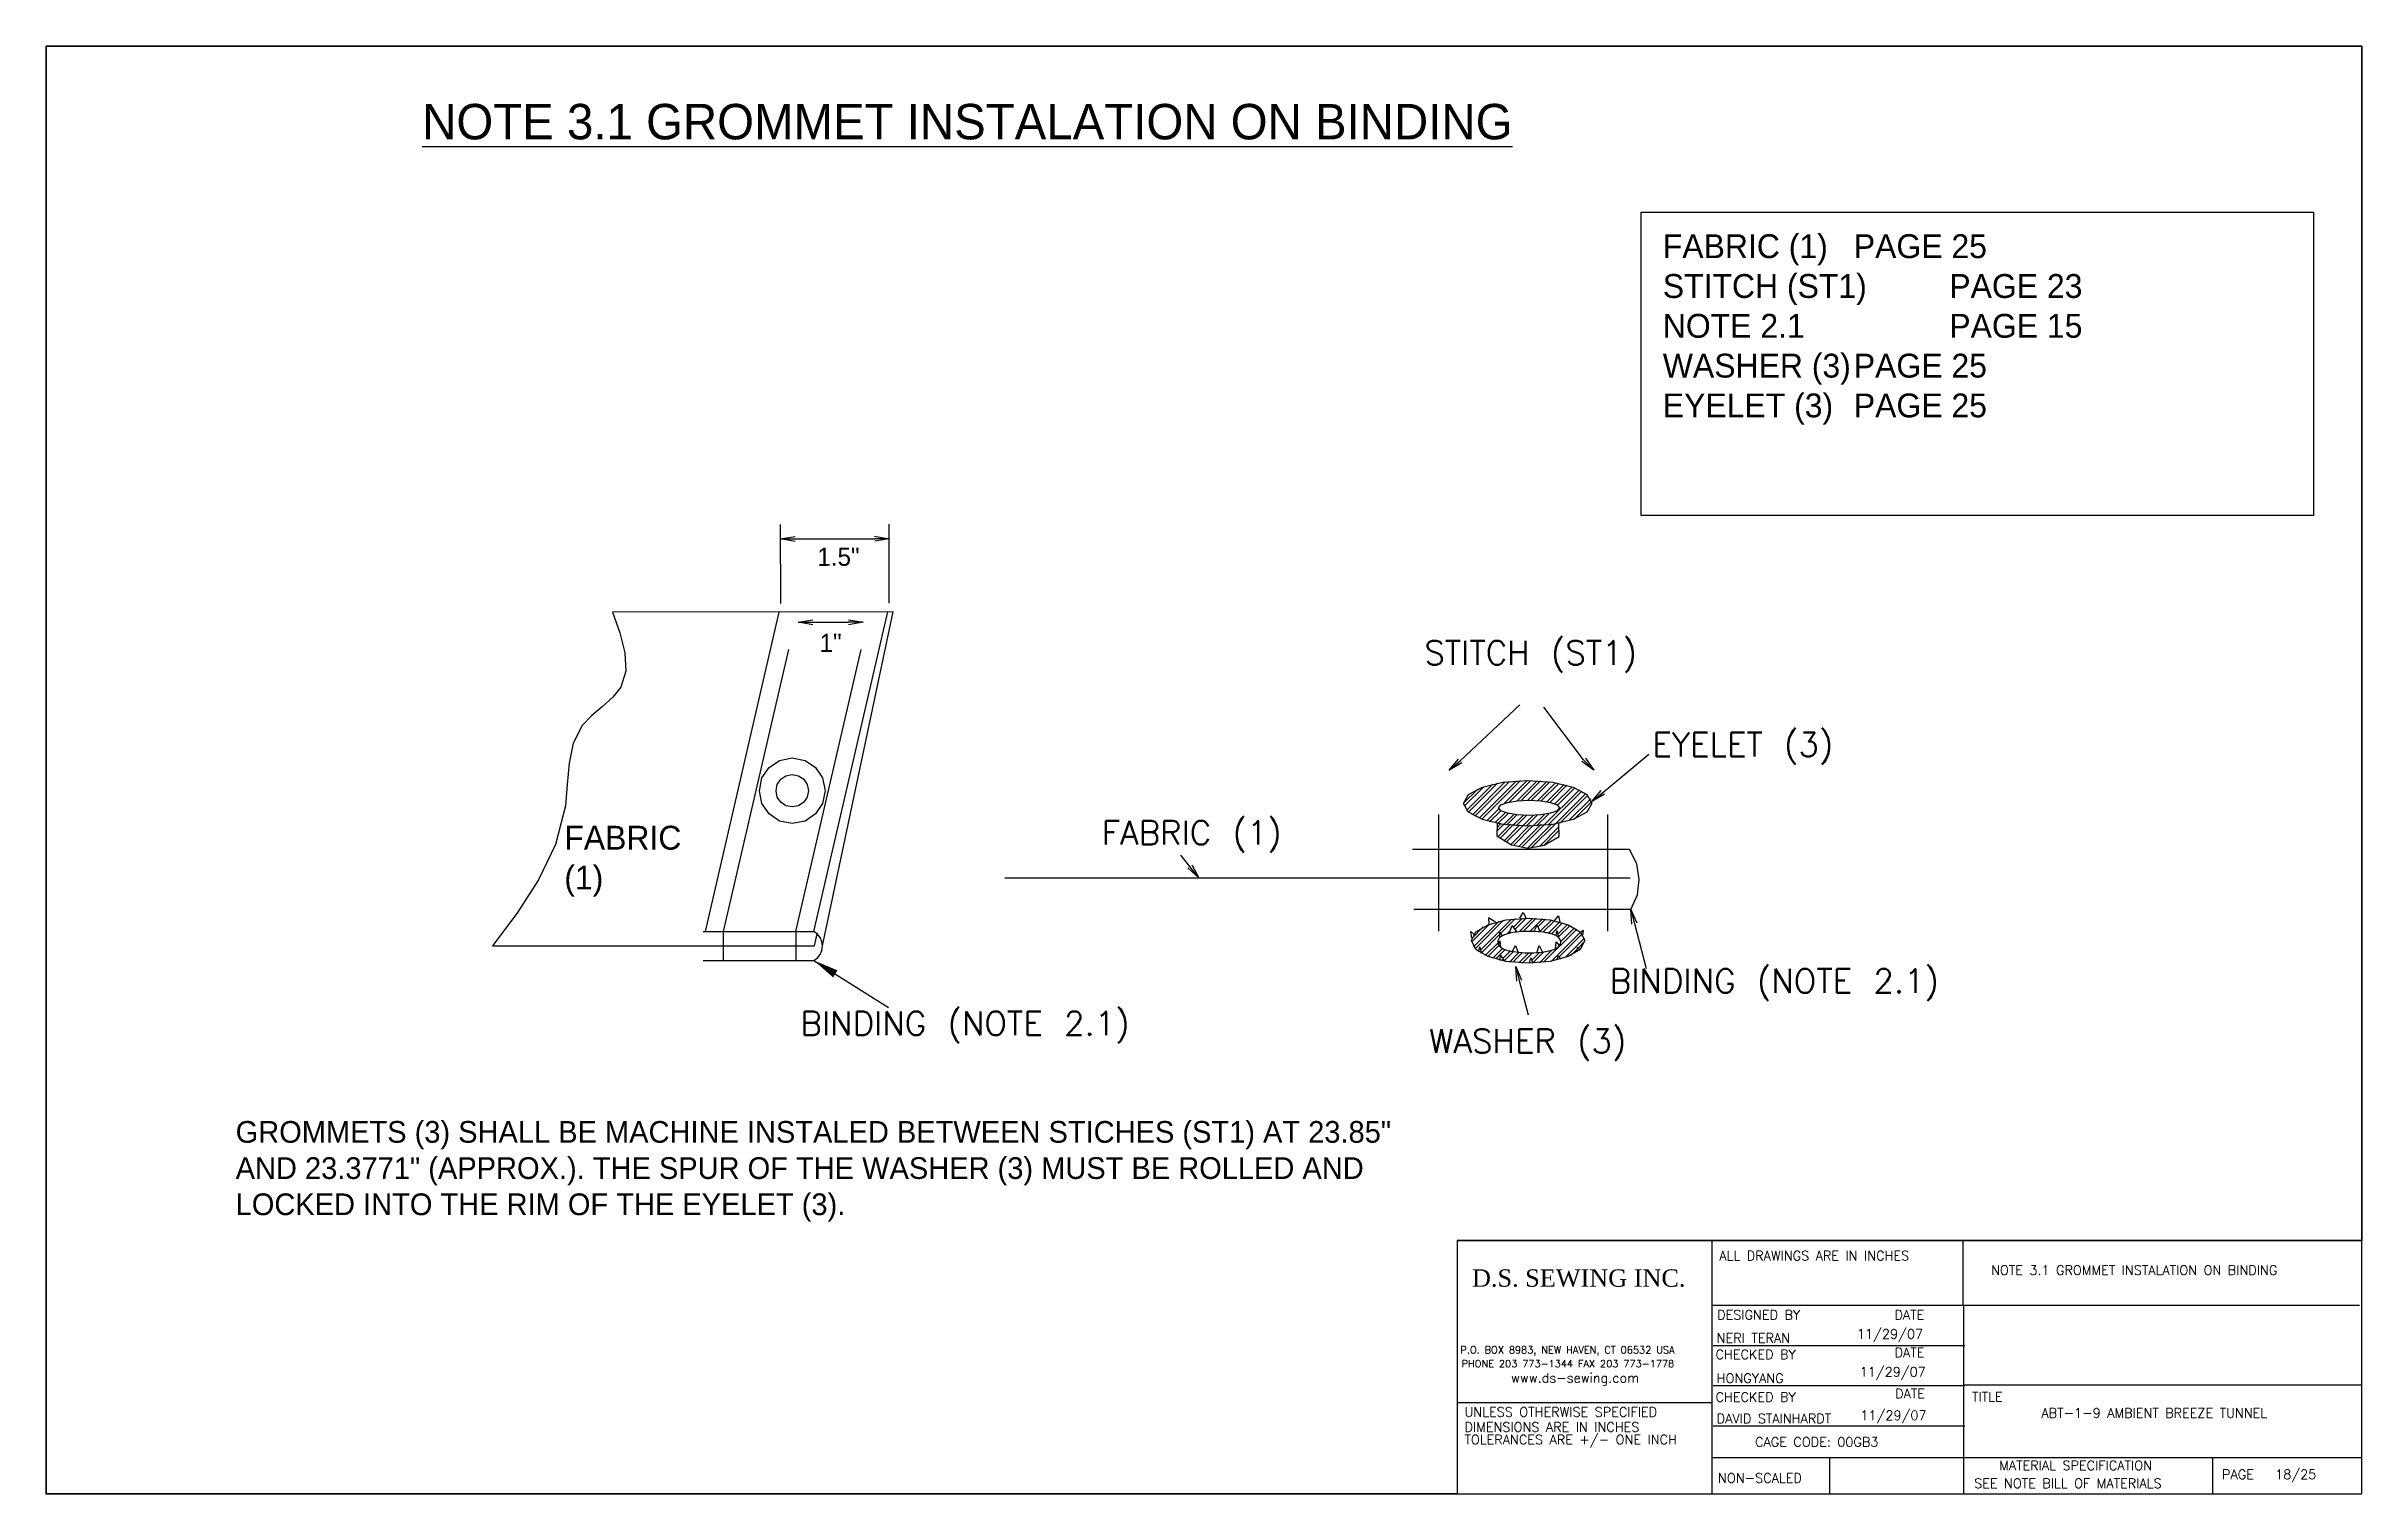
# Paper-space layout 'P18' of a CAD drawing. Header units: inches. Extents: x -62 to 16, y -1703 to 10.
# Drawn here: x 0 to 16, y 0 to 10 of the extents above.
# The model-space entities are those that its viewports show. They can reach past a viewport. Long polylines and large blocks are cut down to what shows.
import ezdxf

# ---------------------------------------------------------------- set-up
doc = ezdxf.new("R2010")
doc.units = ezdxf.units.IN
doc.header["$MEASUREMENT"] = 0
doc.linetypes.add('HIDDEN', pattern=[0.375, 0.25, -0.125])
for name, color, linetype in [('DIMENSION', 7, 'Continuous'), ('GROMMET', 7, 'Continuous'), ('Object', 7, 'Continuous'), ('PEN2', 95, 'Continuous'), ('STECH', 7, 'HIDDEN'), ('TEXT', 7, 'Continuous'), ('Title Block', 7, 'Continuous'), ('Viewport', 7, 'Continuous')]:
    doc.layers.add(name, color=color, linetype=linetype)
doc.styles.add('Roman', font='romans')
doc.styles.add('style1', font='txt.shx')
doc.dimstyles.get("Standard").update_dxf_attribs({"dimtxt": 2.5, "dimasz": 3.5, "dimexe": 0.18, "dimexo": 0.0625, "dimgap": 0.09, "dimtad": 0, "dimtih": 1, "dimtoh": 1, "dimdec": 4, "dimzin": 0, "dimdsep": 46, "dimlunit": 3, "dimtxsty": 'Standard', "dimcen": 0.09, "dimadec": 0, "dimazin": 0, "dimtfac": 1, "dimtdec": 4, "dimtofl": 0, "dimtmove": 0, "dimatfit": 3, "dimfxl": 0, "dimtolj": 1, "dimtzin": 0, "dimarcsym": 0})
pattern_1 = [(45, (6390.4899, 12255.749), (-0.7071068, 0.7071068), []), (45, (6390.4899, 12256.249), (-0.7071068, 0.7071068), [])]

# ---------------------------------------------------------------- blocks, each defined once
blk = doc.blocks.new('_OPEN')
at = {"color": 0, "linetype": 'ByBlock'}
for p, q in [((-1, 0.17), (0, 0)), ((0, 0), (-1, -0.17)), ((0, 0), (-1, 0))]:
    blk.add_line(p, q, dxfattribs=at)

msp = doc.modelspace()

# ---------------------------------------------------------------- hatches: boundary and pattern name
at = {"layer": 'GROMMET'}
h = msp.add_hatch(dxfattribs=at)
h.set_pattern_fill('STEEL', color=256, scale=8, style=0)
h.set_pattern_definition(pattern_1)
edge = h.paths.add_edge_path()
edge.add_ellipse((6796.18805, 12224.5574), major_axis=(-8.86882, 0), ratio=0.355798705, start_angle=0, end_angle=360)
edge = h.paths.add_edge_path(flags=16)
edge.add_ellipse((6796.37227, 12223.92629), major_axis=(-4.21072, 0), ratio=0.249999644, start_angle=0, end_angle=360)
h = msp.add_hatch(dxfattribs=at)
h.set_pattern_fill('STEEL', color=256, scale=8, style=0)
h.set_pattern_definition([(45, (5229.7472, 13598.6833), (-0.7071068, 0.7071068), []), (45, (5229.7472, 13599.1833), (-0.7071068, 0.7071068), [])])
edge = h.paths.add_edge_path()
edge.add_line((6800.51492, 12219.98988), (6800.47866, 12221.79573))
edge.add_ellipse((6796.18805, 12224.5574), major_axis=(-8.86882, 0), ratio=0.355798705, start_angle=61.4794258, end_angle=118.9329665, ccw=False)
edge.add_line((6791.95342, 12221.78482), (6791.92036, 12220.07245))
edge.add_arc((6796.26491, 12224.95094), 6.53259, 228.3132744, 310.5857914)
h = msp.add_hatch(dxfattribs=at)
h.set_pattern_fill('STEEL', color=256, scale=8, style=0)
h.set_pattern_definition(pattern_1)
edge = h.paths.add_edge_path()
edge.add_ellipse((6796.23252, 12205.58985), major_axis=(-7.82543, 0), ratio=0.397983383, start_angle=155.9807795, end_angle=194.0361486)
edge.add_ellipse((6796.23252, 12205.58985), major_axis=(-7.82543, 0), ratio=0.397983383, start_angle=194.0361486, end_angle=201.5900817)
edge.add_ellipse((6796.23252, 12205.58985), major_axis=(-7.82543, 0), ratio=0.397983383, start_angle=201.5900817, end_angle=235.667824)
edge.add_ellipse((6796.23252, 12205.58985), major_axis=(-7.82543, 0), ratio=0.397983383, start_angle=235.667824, end_angle=242.0386502)
edge.add_ellipse((6796.23252, 12205.58985), major_axis=(-7.82543, 0), ratio=0.397983383, start_angle=242.0386502, end_angle=271.8151141)
edge.add_ellipse((6796.23252, 12205.58985), major_axis=(-7.82543, 0), ratio=0.397983383, start_angle=271.8151141, end_angle=278.1978163)
edge.add_ellipse((6796.23252, 12205.58985), major_axis=(-7.82543, 0), ratio=0.397983383, start_angle=278.1978163, end_angle=305.2218655)
edge.add_ellipse((6796.23252, 12205.58985), major_axis=(-7.82543, 0), ratio=0.397983383, start_angle=305.2218655, end_angle=313.6102676)
edge.add_ellipse((6796.23252, 12205.58985), major_axis=(-7.82543, 0), ratio=0.397983383, start_angle=313.6102676, end_angle=342.9954231)
edge.add_ellipse((6796.23252, 12205.58985), major_axis=(-7.82543, 0), ratio=0.397983383, start_angle=342.9954231, end_angle=353.5235101)
edge.add_ellipse((6796.23252, 12205.58985), major_axis=(-7.82543, 0), ratio=0.397983383, start_angle=353.5235101, end_angle=388.883649)
edge.add_line((6789.38056, 12204.0855), (6789.55085, 12204.71456))
edge.add_line((6789.55085, 12204.71456), (6789.77205, 12203.83241))
edge.add_ellipse((6796.23252, 12205.58985), major_axis=(-7.82543, 0), ratio=0.397983383, start_angle=34.3532895, end_angle=60.0810109)
edge.add_line((6792.3294, 12202.89051), (6792.44651, 12203.56023))
edge.add_line((6792.44651, 12203.56023), (6792.93819, 12202.76487))
edge.add_ellipse((6796.23252, 12205.58985), major_axis=(-7.82543, 0), ratio=0.397983383, start_angle=65.1036177, end_angle=91.569358)
edge.add_line((6796.44684, 12202.47662), (6796.59631, 12203.21052))
edge.add_line((6796.59631, 12203.21052), (6796.89677, 12202.4867))
edge.add_ellipse((6796.23252, 12205.58985), major_axis=(-7.82543, 0), ratio=0.397983383, start_angle=94.8693248, end_angle=120.9842757)
edge.add_line((6800.26108, 12202.91985), (6800.37883, 12203.46822))
edge.add_line((6800.37883, 12203.46822), (6800.73542, 12203.04271))
edge.add_ellipse((6796.23252, 12205.58985), major_axis=(-7.82543, 0), ratio=0.397983383, start_angle=125.1288923, end_angle=150.2550628)
edge.add_line((6803.0269, 12204.04467), (6803.07064, 12204.66893))
edge.add_line((6803.07064, 12204.66893), (6803.38034, 12204.32216))
edge = h.paths.add_edge_path(flags=16)
edge.add_spline(control_points=[(6800.50905, 12205.94272), (6800.52258, 12205.92567), (6800.53578, 12205.90794), (6800.59797, 12205.81835), (6800.64174, 12205.73544), (6800.70089, 12205.54743), (6800.71507, 12205.44241), (6800.70283, 12205.23608), (6800.67684, 12205.1363), (6800.61412, 12204.99187), (6800.58443, 12204.93979), (6800.55199, 12204.89249)], knot_values=[2.971871198, 2.971871198, 2.971871198, 2.971871198, 2.996132487, 2.996132487, 3.089449987, 3.089449987, 3.182767488, 3.182767488, 3.276084988, 3.276084988, 3.337662534, 3.337662534, 3.337662534, 3.337662534], degree=3, periodic=0)
edge.add_spline(control_points=[(6800.55199, 12204.89249), (6800.53528, 12204.86811), (6800.51783, 12204.845), (6800.43319, 12204.7414), (6800.36007, 12204.67545), (6800.20837, 12204.56092), (6800.12948, 12204.51191), (6800.0463, 12204.4674)], knot_values=[2.705483902, 2.705483902, 2.705483902, 2.705483902, 2.737223857, 2.737223857, 2.855539584, 2.855539584, 2.971871198, 2.971871198, 2.971871198, 2.971871198], degree=3, periodic=0)
edge.add_spline(control_points=[(6800.0463, 12204.4674), (6800.0207, 12204.45369), (6799.99469, 12204.44042), (6799.8216, 12204.35563), (6799.66148, 12204.2943), (6799.25197, 12204.16523), (6798.99063, 12204.10277), (6798.5581, 12204.02317), (6798.40378, 12203.99873), (6798.24444, 12203.97716)], knot_values=[2.067053355, 2.067053355, 2.067053355, 2.067053355, 2.102861519, 2.102861519, 2.301514654, 2.301514654, 2.567191992, 2.567191992, 2.705483902, 2.705483902, 2.705483902, 2.705483902], degree=3, periodic=0)
edge.add_spline(control_points=[(6798.24444, 12203.97716), (6797.98856, 12203.94253), (6797.71973, 12203.91533), (6797.44014, 12203.89567), (6797.43722, 12203.89546), (6797.4343, 12203.89526)], knot_values=[1.842619654, 1.842619654, 1.842619654, 1.842619654, 2.064712417, 2.064712417, 2.067053355, 2.067053355, 2.067053355, 2.067053355], degree=3, periodic=0)
edge.add_spline(control_points=[(6797.4343, 12203.89526), (6796.89849, 12203.85793), (6796.33416, 12203.84993), (6795.47384, 12203.88421), (6795.16698, 12203.90632), (6794.87323, 12203.93765)], knot_values=[1.167412866, 1.167412866, 1.167412866, 1.167412866, 1.597277599, 1.597277599, 1.842619654, 1.842619654, 1.842619654, 1.842619654], degree=3, periodic=0)
edge.add_spline(control_points=[(6794.87323, 12203.93765), (6794.6495, 12203.96151), (6794.43338, 12203.99073), (6794.16457, 12204.03575), (6794.10204, 12204.04688), (6794.04059, 12204.05851)], knot_values=[0.922682371, 0.922682371, 0.922682371, 0.922682371, 1.109545987, 1.109545987, 1.167412866, 1.167412866, 1.167412866, 1.167412866], degree=3, periodic=0)
edge.add_spline(control_points=[(6794.04059, 12204.05851), (6793.88923, 12204.08716), (6793.74447, 12204.11881), (6793.41413, 12204.20227), (6793.23593, 12204.25689), (6792.90955, 12204.38151), (6792.76136, 12204.4508), (6792.56051, 12204.57677), (6792.49855, 12204.62103), (6792.43672, 12204.67389), (6792.43428, 12204.67599), (6792.43185, 12204.6781)], knot_values=[0.280583407, 0.280583407, 0.280583407, 0.280583407, 0.423130465, 0.423130465, 0.623544401, 0.623544401, 0.823958338, 0.823958338, 0.918785198, 0.918785198, 0.922682371, 0.922682371, 0.922682371, 0.922682371], degree=3, periodic=0)
edge.add_spline(control_points=[(6792.43185, 12204.6781), (6792.37509, 12204.72732), (6792.32058, 12204.78274), (6792.22967, 12204.90114), (6792.19171, 12204.96115), (6792.16041, 12205.02853)], knot_values=[0.115672128, 0.115672128, 0.115672128, 0.115672128, 0.206601815, 0.206601815, 0.280583407, 0.280583407, 0.280583407, 0.280583407], degree=3, periodic=0)
edge.add_spline(control_points=[(6792.16041, 12205.02853), (6792.1516, 12205.04751), (6792.14331, 12205.06708), (6792.10074, 12205.17897), (6792.07973, 12205.28332), (6792.07973, 12205.38854), (6792.07973, 12205.42389), (6792.082, 12205.45924), (6792.10009, 12205.60111), (6792.13459, 12205.70134), (6792.22424, 12205.87274), (6792.27869, 12205.94483), (6792.33708, 12206.00769), (6792.33773, 12206.00839), (6792.33839, 12206.0091)], knot_values=[6.053895119, 6.053895119, 6.053895119, 6.053895119, 6.074740387, 6.074740387, 6.169567247, 6.169567247, 6.169567247, 6.20142923, 6.20142923, 6.299585027, 6.299585027, 6.397740824, 6.397740824, 6.398857435, 6.398857435, 6.398857435, 6.398857435], degree=3, periodic=0)
edge.add_line((6792.33839, 12206.0091), (6792.34286, 12206.73732))
edge.add_line((6792.34286, 12206.73732), (6792.64147, 12206.25102))
edge.add_spline(control_points=[(6792.64147, 12206.25102), (6792.73089, 12206.30593), (6792.82536, 12206.35369), (6793.08318, 12206.46682), (6793.25551, 12206.52642), (6793.52139, 12206.60185), (6793.60182, 12206.62282), (6793.68479, 12206.6427)], knot_values=[5.476490092, 5.476490092, 5.476490092, 5.476490092, 5.607028911, 5.607028911, 5.811429789, 5.811429789, 5.895843436, 5.895843436, 5.895843436, 5.895843436], degree=3, periodic=0)
edge.add_line((6793.68479, 12206.6427), (6794.04406, 12207.67789))
edge.add_line((6794.04406, 12207.67789), (6794.63986, 12206.81226))
edge.add_spline(control_points=[(6794.63986, 12206.81226), (6794.956, 12206.85231), (6795.29071, 12206.88124), (6796.10525, 12206.92211), (6796.59224, 12206.92351), (6797.06547, 12206.90272)], knot_values=[4.538165463, 4.538165463, 4.538165463, 4.538165463, 4.809241506, 4.809241506, 5.181534988, 5.181534988, 5.181534988, 5.181534988], degree=3, periodic=0)
edge.add_line((6797.06547, 12206.90272), (6797.50223, 12207.71466))
edge.add_line((6797.50223, 12207.71466), (6797.85652, 12206.84574))
edge.add_spline(control_points=[(6797.85652, 12206.84574), (6798.15384, 12206.81547), (6798.43836, 12206.77584), (6798.9096, 12206.6893), (6799.10426, 12206.64592), (6799.46581, 12206.54778), (6799.63261, 12206.4932), (6799.89718, 12206.38566), (6800.00142, 12206.33667), (6800.09962, 12206.28019)], knot_values=[3.552553935, 3.552553935, 3.552553935, 3.552553935, 3.799463949, 3.799463949, 3.992405559, 3.992405559, 4.185347168, 4.185347168, 4.325771089, 4.325771089, 4.325771089, 4.325771089], degree=3, periodic=0)
edge.add_line((6800.09962, 12206.28019), (6800.21788, 12206.97983))
edge.add_line((6800.21788, 12206.97983), (6800.50905, 12205.94272))

# ---------------------------------------------------------------- linework, layer by layer
at = {"layer": 'DIMENSION'}
for p, q in [((6692.94018, 12252.17414), (6692.92292, 12263.09897)), ((6707.94566, 12252.19783), (6707.92841, 12263.12266)), ((6694.92608, 12261.10213), (6705.93157, 12261.11951)), ((6708.49011, 12251.01929), (6669.71747, 12250.95806)), ((6682.53017, 12206.85444), (6692.75262, 12250.99444)), ((6697.53017, 12206.85444), (6707.7581, 12251.01814)), ((6698.7347, 12204.85444), (6708.49011, 12251.01929)), ((6697.36684, 12249.5726), (6702.33104, 12249.5726)), ((6653.13317, 12204.85444), (6697.59642, 12204.85444)), ((6682.21137, 12206.85444), (6697.53017, 12206.85444)), ((6684.98647, 12206.82336), (6684.98647, 12202.85444)), ((6695.02807, 12206.82336), (6695.02807, 12202.85444)), ((6682.21137, 12202.85444), (6697.53017, 12202.85444))]:
    msp.add_line(p, q, dxfattribs=at)
msp.add_spline([(6669.71747, 12250.95806), (6670.85509, 12240.61821), (6665.52621, 12235.2936), (6663.18151, 12224.21839), (6653.13317, 12204.85444)], degree=3, dxfattribs=at)
at = {"layer": 'GROMMET'}
for p, q in [((6791.95342, 12221.78482), (6791.92036, 12220.07245)), ((6800.51492, 12219.98988), (6800.47866, 12221.79573)), ((6791.71925, 12208.13407), (6790.76556, 12208.75274)), ((6790.76556, 12208.75274), (6790.83494, 12207.84482)), ((6795.11669, 12208.67241), (6795.56098, 12209.49496)), ((6795.56098, 12209.49496), (6795.98466, 12208.70268)), ((6799.90168, 12208.34068), (6800.42134, 12209.02735)), ((6800.42134, 12209.02735), (6800.64599, 12208.16165)), ((6788.32512, 12206.82652), (6788.74921, 12206.50065)), ((6788.45703, 12205.94114), (6788.32512, 12206.82652)), ((6792.16041, 12205.02853), (6792.35008, 12205.53969)), ((6792.33839, 12206.0091), (6792.34286, 12206.73732)), ((6792.34286, 12206.73732), (6792.64147, 12206.25102)), ((6792.35008, 12205.53969), (6792.43185, 12204.6781)), ((6793.68479, 12206.6427), (6794.04406, 12207.67789)), ((6794.04059, 12204.05851), (6794.49715, 12204.91702)), ((6794.04406, 12207.67789), (6794.63986, 12206.81226)), ((6794.49715, 12204.91702), (6794.87323, 12203.93765)), ((6797.06547, 12206.90272), (6797.50223, 12207.71466)), ((6797.4343, 12203.89526), (6797.7558, 12204.91702)), ((6797.50223, 12207.71466), (6797.85652, 12206.84574)), ((6797.7558, 12204.91702), (6798.24444, 12203.97716)), ((6800.0463, 12204.4674), (6800.10156, 12205.42611)), ((6800.09962, 12206.28019), (6800.21788, 12206.97983)), ((6800.10156, 12205.42611), (6800.55199, 12204.89249)), ((6800.21788, 12206.97983), (6800.50905, 12205.94272)), ((6803.89678, 12206.96787), (6803.50892, 12206.73583)), ((6803.82431, 12206.34519), (6803.89678, 12206.96787)), ((6789.38056, 12204.0855), (6789.55085, 12204.71456)), ((6789.55085, 12204.71456), (6789.77205, 12203.83241)), ((6792.3294, 12202.89051), (6792.44651, 12203.56023)), ((6792.44651, 12203.56023), (6792.93819, 12202.76487)), ((6796.44684, 12202.47662), (6796.59631, 12203.21052)), ((6796.59631, 12203.21052), (6796.89677, 12202.4867)), ((6800.26108, 12202.91985), (6800.37883, 12203.46822)), ((6800.37883, 12203.46822), (6800.73542, 12203.04271)), ((6803.0269, 12204.04467), (6803.07064, 12204.66893)), ((6803.07064, 12204.66893), (6803.38034, 12204.32216))]:
    msp.add_line(p, q, dxfattribs=at)
for radius in [4.55, 2.25]:
    msp.add_circle((6694.55113, 12226.30628), radius, dxfattribs=at)
for centre, major_axis, ratio in [((6796.18805, 12224.5574), (-8.86882, 0), 0.355798705), ((6796.37227, 12223.92629), (-4.21072, 0), 0.249999644), ((6796.23252, 12205.58985), (-7.82543, 0), 0.397983383)]:
    msp.add_ellipse(centre, major_axis=major_axis, ratio=ratio, dxfattribs=at)
msp.add_open_spline([(6792.07973, 12205.38854), (6792.07973, 12205.28332), (6792.10074, 12205.17897), (6792.17053, 12204.99552), (6792.21818, 12204.91611), (6792.32273, 12204.77994), (6792.37977, 12204.72258), (6792.49855, 12204.62103), (6792.56051, 12204.57677), (6792.76136, 12204.4508), (6792.90955, 12204.38151), (6793.23593, 12204.25689), (6793.41413, 12204.20227), (6793.80021, 12204.10473), (6794.008, 12204.06197), (6794.70287, 12203.9456), (6795.23575, 12203.8937), (6796.33715, 12203.84982), (6796.90463, 12203.85802), (6797.892, 12203.92744), (6798.3203, 12203.97941), (6798.99063, 12204.10277), (6799.25197, 12204.16523), (6799.66148, 12204.2943), (6799.8216, 12204.35563), (6800.08057, 12204.48248), (6800.18522, 12204.54344), (6800.36007, 12204.67545), (6800.43319, 12204.7414), (6800.55256, 12204.88751), (6800.60126, 12204.96228), (6800.67684, 12205.1363), (6800.70283, 12205.23608), (6800.71507, 12205.44241), (6800.70089, 12205.54743), (6800.64174, 12205.73544), (6800.59797, 12205.81835), (6800.49926, 12205.96056), (6800.44434, 12206.02052), (6800.32967, 12206.12611), (6800.26969, 12206.17185), (6800.07839, 12206.29951), (6799.93886, 12206.36871), (6799.63261, 12206.4932), (6799.46581, 12206.54778), (6799.10426, 12206.64592), (6798.9096, 12206.6893), (6798.25742, 12206.80906), (6797.75526, 12206.86552), (6796.70627, 12206.92354), (6796.16033, 12206.92487), (6795.22216, 12206.8778), (6794.82262, 12206.84028), (6794.08285, 12206.73358), (6793.74308, 12206.66475), (6793.25551, 12206.52642), (6793.08318, 12206.46682), (6792.7998, 12206.34248), (6792.68322, 12206.2814), (6792.49033, 12206.15097), (6792.41051, 12206.08674), (6792.27869, 12205.94483), (6792.22424, 12205.87274), (6792.13459, 12205.70134), (6792.10009, 12205.60111), (6792.082, 12205.45924), (6792.07973, 12205.42389), (6792.07973, 12205.38854)], degree=3, knots=[0, 0, 0, 0, 0.09482686, 0.09482686, 0.18965372, 0.18965372, 0.28448058, 0.28448058, 0.37930744, 0.37930744, 0.579721377, 0.579721377, 0.780135313, 0.780135313, 0.98054925, 0.98054925, 1.412754921, 1.412754921, 1.844960591, 1.844960591, 2.205345265, 2.205345265, 2.471022603, 2.471022603, 2.669675738, 2.669675738, 2.821815516, 2.821815516, 2.940131243, 2.940131243, 3.033448743, 3.033448743, 3.126766244, 3.126766244, 3.220083744, 3.220083744, 3.313401245, 3.313401245, 3.406718745, 3.406718745, 3.500036246, 3.500036246, 3.692977855, 3.692977855, 3.885919465, 3.885919465, 4.078861074, 4.078861074, 4.49466001, 4.49466001, 4.910458945, 4.910458945, 5.235681342, 5.235681342, 5.560903739, 5.560903739, 5.765304617, 5.765304617, 5.929048096, 5.929048096, 6.05501173, 6.05501173, 6.153167527, 6.153167527, 6.251323325, 6.251323325, 6.283185307, 6.283185307, 6.283185307, 6.283185307], dxfattribs=at)
at = {"layer": 'Object', "ltscale": 0.015}
for p, q in [((6783.86759, 12223.03341), (6783.86759, 12206.87713)), ((6807.21434, 12223.03341), (6807.21434, 12206.87713))]:
    msp.add_line(p, q, dxfattribs=at)
at = {"layer": 'Object'}
for p, q in [((6810.27305, 12218.16189), (6780.27305, 12218.16189)), ((6723.92963, 12214.27006), (6810.3542, 12214.27006)), ((6810.43535, 12209.89173), (6780.43535, 12209.89173))]:
    msp.add_line(p, q, dxfattribs=at)
for centre, radius, start, end in [((6804.16477, 12213.90534), 7.44508, 327.3779245, 34.8706782), ((6696.47203, 12204.85444), 2.26267, 297.8819646, 62.1180354)]:
    msp.add_arc(centre, radius, start, end, dxfattribs=at)
at = {"layer": 'STECH', "ltscale": 0.015}
for p, q in [((6685.02469, 12206.83074), (6695.25353, 12250.99839)), ((6695.03017, 12206.85444), (6705.25719, 12251.01419))]:
    msp.add_line(p, q, dxfattribs=at)
at = {"layer": 'STECH', "ltscale": 0.8}
for p, q in [((6697.53017, 12206.85444), (6707.7581, 12251.01814)), ((6697.53148, 12206.86007), (6707.7581, 12251.01814)), ((6697.59512, 12204.84881), (6697.98588, 12206.53609))]:
    msp.add_line(p, q, dxfattribs=at)
at = {"layer": 'TEXT'}
for p, q in [((6786.85477, 12230.41028), (6795.09722, 12238.18324)), ((6803.91619, 12230.57712), (6798.40968, 12237.85221)), ((6806.5744, 12226.07901), (6812.90613, 12231.34093)), ((6749.49593, 12215.84024), (6748.25716, 12217.41041)), ((6810.92458, 12207.95249), (6812.55954, 12201.7202)), ((6795.01534, 12200.05922), (6796.2572, 12195.32539))]:
    msp.add_line(p, q, dxfattribs=at)
msp.add_arc((6796.26286, 12224.7377), 6.37353, 227.0520617, 311.8470041, dxfattribs=at)

# ---------------------------------------------------------------- block references
at = {"layer": 'DIMENSION', "yscale": 2, "zscale": 2}
for p, xscale, rotation in [((6692.92608, 12261.09897), 1.999999999999875, 180.090484125996), ((6707.93157, 12261.12267), 1.999999999999874, 0.09048412598290885), ((6695.36684, 12249.5726), 2, 180)]:
    msp.add_blockref('_OPEN', p, dxfattribs=dict(at, xscale=xscale, rotation=rotation))
at = {"layer": 'DIMENSION', "xscale": 2, "yscale": 2, "zscale": 2}
msp.add_blockref('_OPEN', (6704.33104, 12249.5726), dxfattribs=at)
at = {"layer": 'TEXT', "yscale": 2, "zscale": 2}
for p, xscale, rotation in [((6785.30871, 12229.14154), 1.999999999999906, 219.3734973823793), ((6805.30871, 12229.14154), 2.000000000000171, 314.12779011737), ((6805.02835, 12224.81026), 1.999999999999906, 219.3734973823793), ((6750.73469, 12214.27006), 1.999999999999867, 308.2711548234449), ((6810.43535, 12209.89173), 2.000000000000154, 104.1589490103897), ((6794.52612, 12201.99846), 2.000000000000154, 104.1589490103897)]:
    msp.add_blockref('_OPEN', p, dxfattribs=dict(at, xscale=xscale, rotation=rotation))

# ---------------------------------------------------------------- texts
at = {"layer": 'DIMENSION', "insert": (6700.92896, 12258.61237), "char_height": 2.5, "attachment_point": 5, "rotation": 0.0904841}
msp.add_mtext('1.5"', dxfattribs=at)
at = {"layer": 'DIMENSION'}
for s, insert, char_height, attachment_point in [('1"', (6699.84128, 12246.74102), 2.5, 5), ('\\A1;', (6664.1486, 12129.12686), 3.5, 1)]:
    msp.add_mtext(s, dxfattribs=dict(at, insert=insert, char_height=char_height, attachment_point=attachment_point))
at = {"layer": 'DIMENSION', "linetype": 'Continuous', "insert": (6663.03758, 12221.45695), "char_height": 3.3, "width": 15.2229492, "attachment_point": 1}
msp.add_mtext('FABRIC (1)', dxfattribs=at)
at = {"layer": 'PEN2', "char_height": 3, "attachment_point": 1}
for s, insert, width in [('\\pt83.472;{\\C0;           \\H1.633x;\\LNOTE 3.1 GROMMET INSTALATION ON BINDING}', (6631.12885, 12321.2081), 228.3401215), ('\\pt83.472;{\\C0;GROMMETS (3) SHALL BE MACHINE INSTALED BETWEEN STICHES (ST1) AT 23.85" AND 23.3771" (APPROX.). THE SPUR OF THE WASHER (3) MUST BE ROLLED AND LOCKED INTO THE RIM OF THE EYELET (3). }', (6617.61546, 12180.65846), 160.2246615)]:
    msp.add_mtext(s, dxfattribs=dict(at, insert=insert, width=width))
at = {"layer": 'TEXT', "ltscale": 0.015, "style": 'style1'}
for s, p in [('STITCH (ST1)', (6781.89945, 12243.71804)), ('EYELET (3)', (6813.40768, 12231.04213)), ('FABRIC (1)', (6737.322, 12218.85096)), ('BINDING (NOTE 2.1)', (6807.53421, 12198.36766)), ('BINDING (NOTE 2.1)', (6695.6767, 12192.50258)), ('WASHER (3)', (6782.55299, 12190.06448))]:
    msp.add_text(s, height=3.3, dxfattribs=at).set_placement(p)
at = {"layer": 'TEXT', "insert": (6814.85606, 12303.19538), "char_height": 3.3, "width": 210.3834797, "attachment_point": 1}
msp.add_mtext('FABRIC (1)^IPAGE 25\\PSTITCH (ST1)^IPAGE 23\\PNOTE 2.1^I^IPAGE 15\\PWASHER (3)^IPAGE 25\\PEYELET (3)^IPAGE 25', dxfattribs=at)

# ---------------------------------------------------------------- leaders
at = {"layer": 'DIMENSION'}
msp.add_leader([(6697.53017, 12202.85444), (6707.82305, 12196.36247)], dimstyle='Standard', override={"dimgap": 0.09, "dimtad": 0}, dxfattribs=at)

psp = doc.layouts.new('P18')

# ---------------------------------------------------------------- linework, layer by layer
at = {"layer": 'TEXT'}
psp.add_lwpolyline([(11.022, 8.853), (15.666, 8.853), (15.666, 6.758), (11.022, 6.758)], close=True, dxfattribs=at)
at = {"layer": 'Title Block'}
for p, q in [((16, 10), (0, 10)), ((0, 10), (0, 0)), ((16, 0), (16, 10)), ((9.75, 1.75), (16, 1.75)), ((11.511, 1.302), (11.511, 1.75)), ((13.245, 1.302), (13.245, 1.75)), ((11.511, 1.302), (11.75, 1.302)), ((11.511, 0), (11.511, 1.302)), ((11.75, 1.302), (13.25, 1.302)), ((13.25, 1.302), (13.707, 1.302)), ((13.25, 0), (13.25, 1.302)), ((13.692, 1.302), (15.984, 1.302)), ((11.518, 1.024), (13.257, 1.024)), ((11.75, 1.024), (13.25, 1.024)), ((11.518, 0.747), (13.257, 0.747)), ((11.75, 0.747), (13.25, 0.747)), ((13.25, 0.752), (16, 0.752)), ((9.75, 0.63), (11.511, 0.63)), ((11.518, 0.469), (13.257, 0.469)), ((11.511, 0.25), (16, 0.25)), ((12.325, 0), (12.325, 0.25)), ((14.971, 0), (14.971, 0.25)), ((0, 0), (16, 0)), ((0, 0), (16, 0))]:
    psp.add_line(p, q, dxfattribs=at)
at = {"layer": 'Viewport'}
psp.add_lwpolyline([(0, 10), (9.88, 10), (9.88, 10), (16, 10), (16, 1.75), (9.75, 1.75), (9.75, 0), (0, 0)], close=True, dxfattribs=at)

# ---------------------------------------------------------------- texts
at = {"layer": 'TEXT', "ltscale": 0.015, "insert": (9.852, 1.55), "char_height": 0.12, "width": 1.77851, "attachment_point": 1, "style": 'style1'}
psp.add_mtext('{\\fTimes New Roman|b0|i0|c0|p18;D.S. SEWING INC.}', dxfattribs=at)
at = {"layer": 'Title Block', "style": 'Roman'}
for s, height, p in [('ALL DRAWINGS ARE IN INCHES', 0.065, (11.561, 1.612)), ('NOTE 3.1 GROMMET INSTALATION ON BINDING', 0.065, (13.439, 1.512)), ('DESIGNED BY', 0.065, (11.546, 1.203)), ('11/29/07', 0.065, (12.512, 1.071)), ('DATE', 0.065, (12.771, 1.203)), ('P.O. BOX 8983, NEW HAVEN, CT 06532 USA', 0.0494, (9.772, 0.969)), ('CHECKED BY', 0.065, (11.535, 0.93)), ('NERI TERAN', 0.065, (11.543, 1.043)), ('DATE', 0.065, (12.772, 0.943)), ('PHONE 203 773-1344 FAX 203 773-1778', 0.0494, (9.78, 0.873)), ('www.ds-sewing.com', 0.065, (10.122, 0.768)), ('HONGYANG', 0.065, (11.543, 0.765)), ('11/29/07', 0.065, (12.531, 0.809)), ('CHECKED BY', 0.065, (11.535, 0.635)), ('DATE', 0.065, (12.776, 0.659)), ('TITLE', 0.065, (13.307, 0.637)), ('UNLESS OTHERWISE SPECIFIED', 0.065, (9.8, 0.532)), ('DIMENSIONS ARE IN INCHES', 0.065, (9.8, 0.428)), ('DAVID STAINHARDT', 0.065, (11.543, 0.487)), ('11/29/07', 0.065, (12.536, 0.509)), ('ABT-1-9 AMBIENT BREEZE TUNNEL', 0.065, (13.787, 0.525)), ('TOLERANCES ARE +/- ONE INCH', 0.065, (9.8, 0.341)), ('CAGE CODE: 00GB3', 0.065, (11.808, 0.325)), ('MATERIAL SPECIFICATION', 0.065, (13.495, 0.163)), ('PAGE', 0.065, (15.035, 0.101)), ('18/25', 0.065, (15.402, 0.101)), ('NON-SCALED', 0.065, (11.552, 0.076)), ('SEE NOTE BILL OF MATERIALS', 0.065, (13.322, 0.039))]:
    psp.add_text(s, height=height, dxfattribs=at).set_placement(p)

# ---------------------------------------------------------------- viewports
at = {"layer": 'Viewport'}
vp = psp.add_viewport(center=(8, 5), size=(16, 10), view_center_point=(6751.447, 12229.16555), view_height=200, dxfattribs=at)
vp.dxf.flags = 0x10000  # cut along an outline
vp.dxf.clipping_boundary_handle = psp.add_lwpolyline([(0, 10), (9.88, 10), (9.88, 10), (16, 10), (16, 1.75), (9.75, 1.75), (9.75, 0), (0, 0)], format="xyb", close=True, dxfattribs={"invisible": 1}).dxf.handle

doc.saveas('drawing.dxf')
